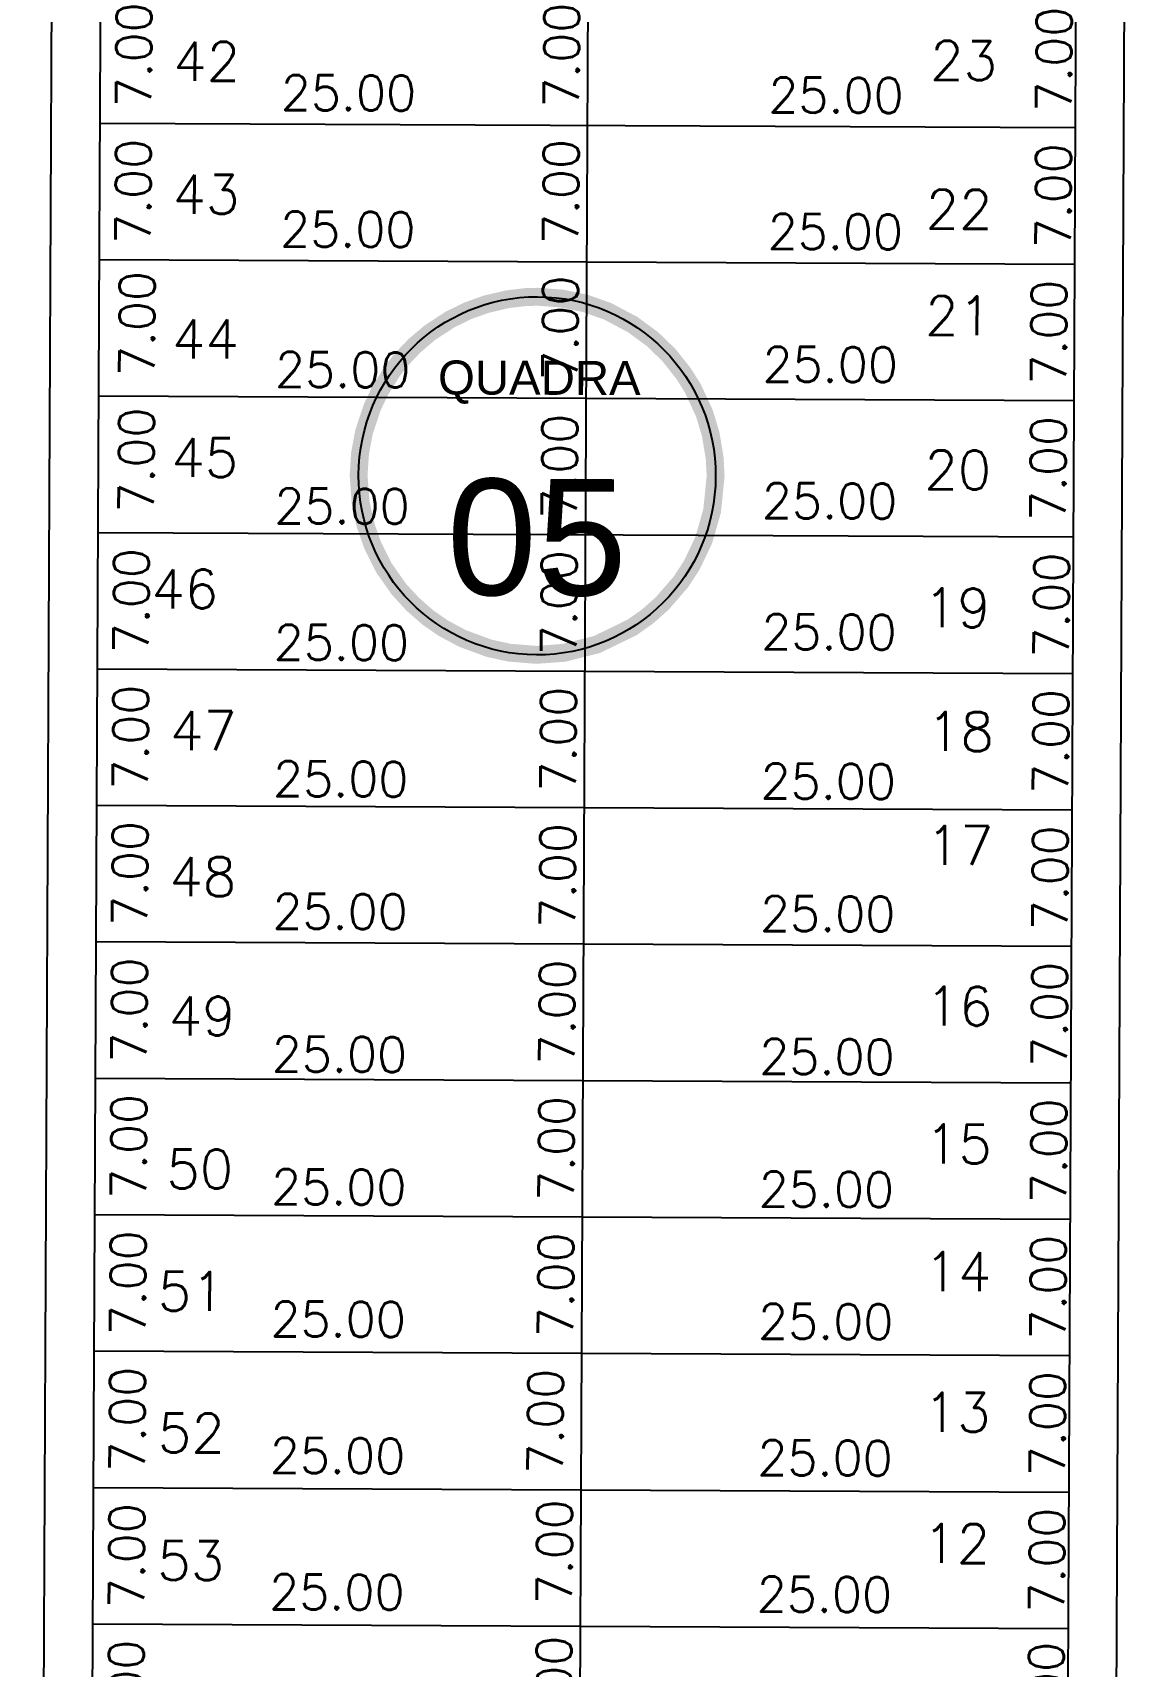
# Model space of a CAD drawing. Header units: millimetres. Extents: x -4430026 to 4783824, y 584 to 9593110.
# Drawn here: x 1940 to 1996.3, y 1789.2 to 1873.1 of the extents above; entities that cross this region are included whole.
import ezdxf
from ezdxf.enums import TextEntityAlignment as Align

# ---------------------------------------------------------------- set-up
doc = ezdxf.new("R2010")
doc.units = ezdxf.units.MM
for name, color, linetype in [('Calçada', 1, 'Continuous'), ('Cota', 8, 'Continuous'), ('COTAS', 8, 'Continuous'), ('Lotes', 2, 'Continuous'), ('Numero de lotes', 5, 'Continuous'), ('númeraçãoquadras', 4, 'Continuous'), ('QUADRA', 4, 'Continuous')]:
    doc.layers.add(name, color=color, linetype=linetype)
doc.styles.add('arcad1', font='romans.shx')
doc.styles.add('ROMANS', font='romans.shx')
doc.styles.add('STYLE1', font='sanss___.ttf')
doc.dimstyles.new('BOLA100', dxfattribs={"dimscale": 0, "dimtxt": 1.9, "dimasz": 0.18, "dimexe": 0.18, "dimexo": 0.063, "dimgap": 0, "dimtad": 1, "dimzin": 4, "dimdsep": 46, "dimtxsty": 'ROMANS', "dimcen": 0.09, "dimse1": 1, "dimse2": 1, "dimsd1": 1, "dimsd2": 1, "dimclrt": 256, "dimaunit": 1, "dimadec": 4, "dimazin": 0, "dimtfac": 1.2, "dimtix": 1, "dimtmove": 2, "dimatfit": 3, "dimfxl": 1, "dimtvp": 2, "dimtolj": 1, "dimtzin": 4, "dimarcsym": 0})
doc.dimstyles.get("Standard").update_dxf_attribs({"dimtxt": 0.18, "dimasz": 0.18, "dimexe": 0.18, "dimexo": 0.0625, "dimgap": 0.09, "dimtad": 0, "dimtih": 1, "dimtoh": 1, "dimdec": 4, "dimzin": 0, "dimdsep": 46, "dimtxsty": 'Standard', "dimcen": 0.09, "dimadec": 0, "dimazin": 0, "dimtfac": 1, "dimtdec": 4, "dimtofl": 0, "dimtmove": 0, "dimatfit": 3, "dimfxl": 1, "dimtolj": 1, "dimtzin": 0, "dimarcsym": 0})

# ---------------------------------------------------------------- blocks, each defined once
blk = doc.blocks.new('NUM_quadra')
at = {"color": 6, "const_width": 0.02}
blk.add_lwpolyline([(-0.0134, 0.1996), (-0.034, 0.1971), (-0.0579, 0.1914), (-0.0779, 0.1842), (-0.0981, 0.1743), (-0.1208, 0.1594), (-0.1377, 0.145), (-0.1521, 0.1299), (-0.1625, 0.1166), (-0.1764, 0.0942), (-0.1852, 0.0754), (-0.1941, 0.0483), (-0.1985, 0.0243), (-0.2, 0), (-0.1977, -0.0299), (-0.1921, -0.0556), (-0.1839, -0.0786), (-0.1713, -0.1033), (-0.1546, -0.1269), (-0.1389, -0.1439), (-0.1219, -0.1586), (-0.1046, -0.1705), (-0.0831, -0.1819), (-0.0531, -0.1928), (-0.0302, -0.1977), (0, -0.2), (0.0309, -0.1976), (0.0677, -0.1882), (0.1069, -0.169), (0.124, -0.1569), (0.1407, -0.1421), (0.1614, -0.1181), (0.1737, -0.0992), (0.187, -0.071), (0.1962, -0.0386), (0.2, 0), (0.1989, 0.0205), (0.1943, 0.0473), (0.1871, 0.0707), (0.1741, 0.0984), (0.1635, 0.1151), (0.1472, 0.1354), (0.1285, 0.1533), (0.1063, 0.1694), (0.0782, 0.1841), (0.0533, 0.1928), (0.0267, 0.1982), (0, 0.2)], close=True, dxfattribs=at)
blk.add_circle((0, 0), 0.2)
at = {"color": 3, "insert": (-0.1114, 0.1285), "char_height": 0.038, "width": 0.2663, "attachment_point": 1, "style": 'STYLE1'}
blk.add_mtext('\\fArial|b0|i0|c0|p34;QUADRA', dxfattribs=at)
at = {"color": 3, "style": 'STYLE1'}
blk.add_attdef('00', text='', height=0.13, dxfattribs=at).set_placement((0, -0.1335), align=Align.CENTER)
blk = doc.blocks.new('*D10966')
at = {"layer": 'DEFPOINTS', "color": 0}
for p in [(1943.676, 1868.631), (1968.676, 1868.513), (1968.665, 1866.301)]:
    blk.add_point(p, dxfattribs=at)
at = {"layer": 'Cota', "color": 41, "insert": (1956.183, 1869.961), "char_height": 1.8, "attachment_point": 5, "rotation": 359.72858, "style": 'ROMANS'}
blk.add_mtext('\\A1;25.00', dxfattribs=at)
blk = doc.blocks.new('*D10967')
at = {"layer": 'DEFPOINTS', "color": 0}
for p in [(1968.676, 1868.513), (1993.676, 1868.395), (1993.665, 1866.183)]:
    blk.add_point(p, dxfattribs=at)
at = {"layer": 'Cota', "color": 41, "insert": (1981.182, 1869.842), "char_height": 1.8, "attachment_point": 5, "rotation": 359.72858, "style": 'ROMANS'}
blk.add_mtext('\\A1;25.00', dxfattribs=at)
blk = doc.blocks.new('*D10968')
at = {"layer": 'DEFPOINTS', "color": 0}
for p in [(1993.212, 1861.18), (1993.179, 1854.18), (1995.679, 1854.168)]:
    blk.add_point(p, dxfattribs=at)
at = {"layer": 'Cota', "color": 41, "insert": (1992.095, 1857.685), "char_height": 1.8, "attachment_point": 5, "rotation": 89.72858, "style": 'ROMANS'}
blk.add_mtext('\\A1;7.00', dxfattribs=at)
blk = doc.blocks.new('*D10969')
at = {"layer": 'DEFPOINTS', "color": 0}
for p in [(1943.346, 1847.416), (1943.313, 1840.416), (1948.626, 1840.391)]:
    blk.add_point(p, dxfattribs=at)
at = {"layer": 'Cota', "color": 41, "insert": (1945.042, 1843.908), "char_height": 1.8, "attachment_point": 5, "rotation": 89.72858, "style": 'ROMANS'}
blk.add_mtext('\\A1;7.00', dxfattribs=at)
blk = doc.blocks.new('*D10970')
at = {"layer": 'DEFPOINTS', "color": 0}
for p in [(1993.179, 1854.18), (1993.146, 1847.18), (1995.646, 1847.169)]:
    blk.add_point(p, dxfattribs=at)
at = {"layer": 'Cota', "color": 41, "insert": (1992.062, 1850.686), "char_height": 1.8, "attachment_point": 5, "rotation": 89.72858, "style": 'ROMANS'}
blk.add_mtext('\\A1;7.00', dxfattribs=at)
blk = doc.blocks.new('*D10971')
at = {"layer": 'DEFPOINTS', "color": 0}
for p in [(1943.346, 1847.432), (1968.346, 1847.314), (1968.335, 1845.102)]:
    blk.add_point(p, dxfattribs=at)
at = {"layer": 'Cota', "color": 41, "insert": (1955.853, 1848.762), "char_height": 1.8, "attachment_point": 5, "rotation": 359.72858, "style": 'ROMANS'}
blk.add_mtext('\\A1;25.00', dxfattribs=at)
blk = doc.blocks.new('*D10972')
at = {"layer": 'DEFPOINTS', "color": 0}
for p in [(1968.348, 1847.698), (1993.347, 1847.58), (1993.337, 1845.368)]:
    blk.add_point(p, dxfattribs=at)
at = {"layer": 'Cota', "color": 41, "insert": (1980.854, 1849.027), "char_height": 1.8, "attachment_point": 5, "rotation": 359.72858, "style": 'ROMANS'}
blk.add_mtext('\\A1;25.00', dxfattribs=at)
blk = doc.blocks.new('*D10973')
at = {"layer": 'DEFPOINTS', "color": 0}
for p in [(1943.313, 1840.416), (1943.28, 1833.416), (1948.593, 1833.391)]:
    blk.add_point(p, dxfattribs=at)
at = {"layer": 'Cota', "color": 41, "insert": (1945.009, 1836.908), "char_height": 1.8, "attachment_point": 5, "rotation": 89.72858, "style": 'ROMANS'}
blk.add_mtext('\\A1;7.00', dxfattribs=at)
blk = doc.blocks.new('*D10974')
at = {"layer": 'DEFPOINTS', "color": 0}
for p in [(1993.346, 1847.179), (1993.312, 1840.179), (1995.812, 1840.168)]:
    blk.add_point(p, dxfattribs=at)
at = {"layer": 'Cota', "color": 41, "insert": (1992.229, 1843.685), "char_height": 1.8, "attachment_point": 5, "rotation": 89.72858, "style": 'ROMANS'}
blk.add_mtext('\\A1;7.00', dxfattribs=at)
blk = doc.blocks.new('*D10975')
at = {"layer": 'DEFPOINTS', "color": 0}
for p in [(1943.313, 1840.432), (1968.313, 1840.314), (1968.302, 1838.102)]:
    blk.add_point(p, dxfattribs=at)
at = {"layer": 'Cota', "color": 41, "insert": (1955.82, 1841.762), "char_height": 1.8, "attachment_point": 5, "rotation": 359.72858, "style": 'ROMANS'}
blk.add_mtext('\\A1;25.00', dxfattribs=at)
blk = doc.blocks.new('*D10976')
at = {"layer": 'DEFPOINTS', "color": 0}
for p in [(1968.316, 1840.974), (1993.316, 1840.855), (1993.305, 1838.644)]:
    blk.add_point(p, dxfattribs=at)
at = {"layer": 'Cota', "color": 41, "insert": (1980.822, 1842.303), "char_height": 1.8, "attachment_point": 5, "rotation": 359.72858, "style": 'ROMANS'}
blk.add_mtext('\\A1;25.00', dxfattribs=at)
blk = doc.blocks.new('*D10977')
at = {"layer": 'DEFPOINTS', "color": 0}
for p in [(1943.28, 1833.416), (1943.247, 1826.416), (1948.56, 1826.391)]:
    blk.add_point(p, dxfattribs=at)
at = {"layer": 'Cota', "color": 41, "insert": (1944.976, 1829.908), "char_height": 1.8, "attachment_point": 5, "rotation": 89.72858, "style": 'ROMANS'}
blk.add_mtext('\\A1;7.00', dxfattribs=at)
blk = doc.blocks.new('*D10978')
at = {"layer": 'DEFPOINTS', "color": 0}
for p in [(1993.312, 1840.179), (1993.279, 1833.18), (1995.779, 1833.168)]:
    blk.add_point(p, dxfattribs=at)
at = {"layer": 'Cota', "color": 41, "insert": (1992.196, 1836.685), "char_height": 1.8, "attachment_point": 5, "rotation": 89.72858, "style": 'ROMANS'}
blk.add_mtext('\\A1;7.00', dxfattribs=at)
blk = doc.blocks.new('*D10979')
at = {"layer": 'DEFPOINTS', "color": 0}
for p in [(1943.28, 1833.433), (1968.28, 1833.314), (1968.269, 1831.103)]:
    blk.add_point(p, dxfattribs=at)
at = {"layer": 'Cota', "color": 41, "insert": (1955.786, 1834.762), "char_height": 1.8, "attachment_point": 5, "rotation": 359.72858, "style": 'ROMANS'}
blk.add_mtext('\\A1;25.00', dxfattribs=at)
blk = doc.blocks.new('*D10980')
at = {"layer": 'DEFPOINTS', "color": 0}
for p in [(1968.28, 1833.314), (1993.279, 1833.196), (1993.269, 1830.984)]:
    blk.add_point(p, dxfattribs=at)
at = {"layer": 'Cota', "color": 41, "insert": (1980.786, 1834.643), "char_height": 1.8, "attachment_point": 5, "rotation": 359.72858, "style": 'ROMANS'}
blk.add_mtext('\\A1;25.00', dxfattribs=at)
blk = doc.blocks.new('*D10981')
at = {"layer": 'DEFPOINTS', "color": 0}
for p in [(1943.247, 1826.416), (1943.214, 1819.417), (1948.526, 1819.391)]:
    blk.add_point(p, dxfattribs=at)
at = {"layer": 'Cota', "color": 41, "insert": (1944.943, 1822.908), "char_height": 1.8, "attachment_point": 5, "rotation": 89.72858, "style": 'ROMANS'}
blk.add_mtext('\\A1;7.00', dxfattribs=at)
blk = doc.blocks.new('*D10982')
at = {"layer": 'DEFPOINTS', "color": 0}
for p in [(1993.279, 1833.18), (1993.246, 1826.18), (1995.746, 1826.168)]:
    blk.add_point(p, dxfattribs=at)
at = {"layer": 'Cota', "color": 41, "insert": (1992.163, 1829.685), "char_height": 1.8, "attachment_point": 5, "rotation": 89.72858, "style": 'ROMANS'}
blk.add_mtext('\\A1;7.00', dxfattribs=at)
blk = doc.blocks.new('*D10983')
at = {"layer": 'DEFPOINTS', "color": 0}
for p in [(1943.248, 1826.635), (1968.247, 1826.517), (1968.237, 1824.305)]:
    blk.add_point(p, dxfattribs=at)
at = {"layer": 'Cota', "color": 41, "insert": (1955.754, 1827.964), "char_height": 1.8, "attachment_point": 5, "rotation": 359.72858, "style": 'ROMANS'}
blk.add_mtext('\\A1;25.00', dxfattribs=at)
blk = doc.blocks.new('*D10984')
at = {"layer": 'DEFPOINTS', "color": 0}
for p in [(1968.247, 1826.517), (1993.247, 1826.398), (1993.237, 1824.187)]:
    blk.add_point(p, dxfattribs=at)
at = {"layer": 'Cota', "color": 41, "insert": (1980.754, 1827.846), "char_height": 1.8, "attachment_point": 5, "rotation": 359.72858, "style": 'ROMANS'}
blk.add_mtext('\\A1;25.00', dxfattribs=at)
blk = doc.blocks.new('*D10985')
at = {"layer": 'DEFPOINTS', "color": 0}
for p in [(1943.214, 1819.417), (1943.18, 1812.417), (1948.493, 1812.391)]:
    blk.add_point(p, dxfattribs=at)
at = {"layer": 'Cota', "color": 41, "insert": (1944.91, 1815.908), "char_height": 1.8, "attachment_point": 5, "rotation": 89.72858, "style": 'ROMANS'}
blk.add_mtext('\\A1;7.00', dxfattribs=at)
blk = doc.blocks.new('*D10986')
at = {"layer": 'DEFPOINTS', "color": 0}
for p in [(1993.246, 1826.18), (1993.213, 1819.18), (1995.713, 1819.168)]:
    blk.add_point(p, dxfattribs=at)
at = {"layer": 'Cota', "color": 41, "insert": (1992.13, 1822.685), "char_height": 1.8, "attachment_point": 5, "rotation": 89.72858, "style": 'ROMANS'}
blk.add_mtext('\\A1;7.00', dxfattribs=at)
blk = doc.blocks.new('*D10987')
at = {"layer": 'DEFPOINTS', "color": 0}
for p in [(1943.181, 1812.497), (1968.18, 1812.379), (1968.17, 1810.167)]:
    blk.add_point(p, dxfattribs=at)
at = {"layer": 'Cota', "color": 41, "insert": (1955.687, 1813.827), "char_height": 1.8, "attachment_point": 5, "rotation": 359.72858, "style": 'ROMANS'}
blk.add_mtext('\\A1;25.00', dxfattribs=at)
blk = doc.blocks.new('*D10988')
at = {"layer": 'DEFPOINTS', "color": 0}
for p in [(1968.18, 1812.379), (1993.18, 1812.261), (1993.17, 1810.049)]:
    blk.add_point(p, dxfattribs=at)
at = {"layer": 'Cota', "color": 41, "insert": (1980.687, 1813.708), "char_height": 1.8, "attachment_point": 5, "rotation": 359.72858, "style": 'ROMANS'}
blk.add_mtext('\\A1;25.00', dxfattribs=at)
blk = doc.blocks.new('*D10989')
at = {"layer": 'DEFPOINTS', "color": 0}
for p in [(1943.18, 1812.417), (1943.147, 1805.417), (1948.46, 1805.392)]:
    blk.add_point(p, dxfattribs=at)
at = {"layer": 'Cota', "color": 41, "insert": (1944.877, 1808.909), "char_height": 1.8, "attachment_point": 5, "rotation": 89.72858, "style": 'ROMANS'}
blk.add_mtext('\\A1;7.00', dxfattribs=at)
blk = doc.blocks.new('*D10990')
at = {"layer": 'DEFPOINTS', "color": 0}
for p in [(1943.149, 1805.716), (1968.148, 1805.597), (1968.138, 1803.386)]:
    blk.add_point(p, dxfattribs=at)
at = {"layer": 'Cota', "color": 41, "insert": (1955.655, 1807.045), "char_height": 1.8, "attachment_point": 5, "rotation": 359.72858, "style": 'ROMANS'}
blk.add_mtext('\\A1;25.00', dxfattribs=at)
blk = doc.blocks.new('*D10991')
at = {"layer": 'DEFPOINTS', "color": 0}
for p in [(1968.148, 1805.597), (1993.148, 1805.479), (1993.138, 1803.267)]:
    blk.add_point(p, dxfattribs=at)
at = {"layer": 'Cota', "color": 41, "insert": (1980.655, 1806.926), "char_height": 1.8, "attachment_point": 5, "rotation": 359.72858, "style": 'ROMANS'}
blk.add_mtext('\\A1;25.00', dxfattribs=at)
blk = doc.blocks.new('*D10992')
at = {"layer": 'DEFPOINTS', "color": 0}
for p in [(1943.147, 1805.417), (1943.114, 1798.417), (1948.427, 1798.392)]:
    blk.add_point(p, dxfattribs=at)
at = {"layer": 'Cota', "color": 41, "insert": (1944.844, 1801.909), "char_height": 1.8, "attachment_point": 5, "rotation": 89.72858, "style": 'ROMANS'}
blk.add_mtext('\\A1;7.00', dxfattribs=at)
blk = doc.blocks.new('*D10993')
at = {"layer": 'DEFPOINTS', "color": 0}
for p in [(1993.081, 1791.29), (1993.048, 1784.29), (1995.548, 1784.278)]:
    blk.add_point(p, dxfattribs=at)
at = {"layer": 'Cota', "color": 41, "insert": (1991.964, 1787.795), "char_height": 1.8, "attachment_point": 5, "rotation": 89.72858, "style": 'ROMANS'}
blk.add_mtext('\\A1;7.00', dxfattribs=at)
blk = doc.blocks.new('*D10994')
at = {"layer": 'DEFPOINTS', "color": 0}
for p in [(1943.115, 1798.716), (1968.115, 1798.597), (1968.105, 1796.386)]:
    blk.add_point(p, dxfattribs=at)
at = {"layer": 'Cota', "color": 41, "insert": (1955.622, 1800.045), "char_height": 1.8, "attachment_point": 5, "rotation": 359.72858, "style": 'ROMANS'}
blk.add_mtext('\\A1;25.00', dxfattribs=at)
blk = doc.blocks.new('*D10995')
at = {"layer": 'DEFPOINTS', "color": 0}
for p in [(1968.115, 1798.597), (1993.115, 1798.479), (1993.104, 1796.267)]:
    blk.add_point(p, dxfattribs=at)
at = {"layer": 'Cota', "color": 41, "insert": (1980.622, 1799.926), "char_height": 1.8, "attachment_point": 5, "rotation": 359.72858, "style": 'ROMANS'}
blk.add_mtext('\\A1;25.00', dxfattribs=at)
blk = doc.blocks.new('*D10996')
at = {"layer": 'DEFPOINTS', "color": 0}
for p in [(1943.114, 1798.417), (1943.081, 1791.417), (1948.394, 1791.392)]:
    blk.add_point(p, dxfattribs=at)
at = {"layer": 'Cota', "color": 41, "insert": (1944.81, 1794.909), "char_height": 1.8, "attachment_point": 5, "rotation": 89.72858, "style": 'ROMANS'}
blk.add_mtext('\\A1;7.00', dxfattribs=at)
blk = doc.blocks.new('*D10998')
at = {"layer": 'DEFPOINTS', "color": 0}
for p in [(1943.082, 1791.716), (1968.082, 1791.597), (1968.072, 1789.386)]:
    blk.add_point(p, dxfattribs=at)
at = {"layer": 'Cota', "color": 41, "insert": (1955.589, 1793.045), "char_height": 1.8, "attachment_point": 5, "rotation": 359.72858, "style": 'ROMANS'}
blk.add_mtext('\\A1;25.00', dxfattribs=at)
blk = doc.blocks.new('*D10999')
at = {"layer": 'DEFPOINTS', "color": 0}
for p in [(1968.082, 1791.597), (1993.082, 1791.479), (1993.071, 1789.267)]:
    blk.add_point(p, dxfattribs=at)
at = {"layer": 'Cota', "color": 41, "insert": (1980.588, 1792.926), "char_height": 1.8, "attachment_point": 5, "rotation": 359.72858, "style": 'ROMANS'}
blk.add_mtext('\\A1;25.00', dxfattribs=at)
blk = doc.blocks.new('*D11000')
at = {"layer": 'DEFPOINTS', "color": 0}
for p in [(1943.081, 1791.417), (1943.048, 1784.417), (1948.361, 1784.392)]:
    blk.add_point(p, dxfattribs=at)
at = {"layer": 'Cota', "color": 41, "insert": (1944.777, 1787.909), "char_height": 1.8, "attachment_point": 5, "rotation": 89.72858, "style": 'ROMANS'}
blk.add_mtext('\\A1;7.00', dxfattribs=at)
blk = doc.blocks.new('*D11014')
at = {"layer": 'DEFPOINTS', "color": 0}
for p in [(1968.479, 1875.389), (1968.446, 1868.389), (1970.694, 1868.378)]:
    blk.add_point(p, dxfattribs=at)
at = {"layer": 'Cota', "color": 41, "insert": (1967.111, 1871.895), "char_height": 1.8, "attachment_point": 5, "rotation": 89.72858, "style": 'ROMANS'}
blk.add_mtext('\\A1;7.00', dxfattribs=at)
blk = doc.blocks.new('*D11015')
at = {"layer": 'DEFPOINTS', "color": 0}
for p in [(1968.446, 1868.389), (1968.413, 1861.389), (1970.661, 1861.378)]:
    blk.add_point(p, dxfattribs=at)
at = {"layer": 'Cota', "color": 41, "insert": (1967.078, 1864.895), "char_height": 1.8, "attachment_point": 5, "rotation": 89.72858, "style": 'ROMANS'}
blk.add_mtext('\\A1;7.00', dxfattribs=at)
blk = doc.blocks.new('*D11016')
at = {"layer": 'DEFPOINTS', "color": 0}
for p in [(1968.413, 1861.389), (1968.379, 1854.389), (1970.628, 1854.378)]:
    blk.add_point(p, dxfattribs=at)
at = {"layer": 'Cota', "color": 41, "insert": (1967.044, 1857.895), "char_height": 1.8, "attachment_point": 5, "rotation": 89.72858, "style": 'ROMANS'}
blk.add_mtext('\\A1;7.00', dxfattribs=at)
blk = doc.blocks.new('*D11017')
at = {"layer": 'DEFPOINTS', "color": 0}
for p in [(1968.379, 1854.298), (1968.346, 1847.298), (1970.594, 1847.287)]:
    blk.add_point(p, dxfattribs=at)
at = {"layer": 'Cota', "color": 41, "insert": (1967.011, 1850.804), "char_height": 1.8, "attachment_point": 5, "rotation": 89.72858, "style": 'ROMANS'}
blk.add_mtext('\\A1;7.00', dxfattribs=at)
blk = doc.blocks.new('*D11018')
at = {"layer": 'DEFPOINTS', "color": 0}
for p in [(1968.346, 1847.298), (1968.313, 1840.298), (1970.561, 1840.287)]:
    blk.add_point(p, dxfattribs=at)
at = {"layer": 'Cota', "color": 41, "insert": (1966.978, 1843.804), "char_height": 1.8, "attachment_point": 5, "rotation": 89.72858, "style": 'ROMANS'}
blk.add_mtext('\\A1;7.00', dxfattribs=at)
blk = doc.blocks.new('*D11019')
at = {"layer": 'DEFPOINTS', "color": 0}
for p in [(1968.313, 1840.298), (1968.28, 1833.298), (1970.528, 1833.287)]:
    blk.add_point(p, dxfattribs=at)
at = {"layer": 'Cota', "color": 41, "insert": (1966.944, 1836.804), "char_height": 1.8, "attachment_point": 5, "rotation": 89.72858, "style": 'ROMANS'}
blk.add_mtext('\\A1;7.00', dxfattribs=at)
blk = doc.blocks.new('*D11020')
at = {"layer": 'DEFPOINTS', "color": 0}
for p in [(1968.28, 1833.298), (1968.246, 1826.298), (1970.495, 1826.287)]:
    blk.add_point(p, dxfattribs=at)
at = {"layer": 'Cota', "color": 41, "insert": (1966.911, 1829.804), "char_height": 1.8, "attachment_point": 5, "rotation": 89.72858, "style": 'ROMANS'}
blk.add_mtext('\\A1;7.00', dxfattribs=at)
blk = doc.blocks.new('*D11021')
at = {"layer": 'DEFPOINTS', "color": 0}
for p in [(1968.246, 1826.298), (1968.213, 1819.298), (1970.461, 1819.287)]:
    blk.add_point(p, dxfattribs=at)
at = {"layer": 'Cota', "color": 41, "insert": (1966.878, 1822.805), "char_height": 1.8, "attachment_point": 5, "rotation": 89.72858, "style": 'ROMANS'}
blk.add_mtext('\\A1;7.00', dxfattribs=at)
blk = doc.blocks.new('*D11022')
at = {"layer": 'DEFPOINTS', "color": 0}
for p in [(1968.213, 1819.298), (1968.18, 1812.298), (1970.428, 1812.288)]:
    blk.add_point(p, dxfattribs=at)
at = {"layer": 'Cota', "color": 41, "insert": (1966.845, 1815.805), "char_height": 1.8, "attachment_point": 5, "rotation": 89.72858, "style": 'ROMANS'}
blk.add_mtext('\\A1;7.00', dxfattribs=at)
blk = doc.blocks.new('*D11023')
at = {"layer": 'DEFPOINTS', "color": 0}
for p in [(1968.18, 1812.298), (1968.147, 1805.298), (1970.395, 1805.288)]:
    blk.add_point(p, dxfattribs=at)
at = {"layer": 'Cota', "color": 41, "insert": (1966.812, 1808.805), "char_height": 1.8, "attachment_point": 5, "rotation": 89.72858, "style": 'ROMANS'}
blk.add_mtext('\\A1;7.00', dxfattribs=at)
blk = doc.blocks.new('*D11024')
at = {"layer": 'DEFPOINTS', "color": 0}
for p in [(1968.115, 1798.606), (1968.082, 1791.606), (1970.33, 1791.595)]:
    blk.add_point(p, dxfattribs=at)
at = {"layer": 'Cota', "color": 41, "insert": (1966.747, 1795.112), "char_height": 1.8, "attachment_point": 5, "rotation": 89.72858, "style": 'ROMANS'}
blk.add_mtext('\\A1;7.00', dxfattribs=at)
blk = doc.blocks.new('*D11025')
at = {"layer": 'DEFPOINTS', "color": 0}
for p in [(1968.082, 1791.606), (1968.049, 1784.606), (1970.297, 1784.596)]:
    blk.add_point(p, dxfattribs=at)
at = {"layer": 'Cota', "color": 41, "insert": (1966.714, 1788.113), "char_height": 1.8, "attachment_point": 5, "rotation": 89.72858, "style": 'ROMANS'}
blk.add_mtext('\\A1;7.00', dxfattribs=at)
blk = doc.blocks.new('*D14349')
at = {"layer": 'DEFPOINTS', "color": 0, "linetype": 'ByBlock'}
for p in [(1959.911, 1843.363, 297.901), (1960.03, 1841.227), (1534.796, 1819.603)]:
    blk.add_point(p, dxfattribs=at)
at = {"layer": 'COTAS', "linetype": 'ByBlock', "insert": (1573.92, 1823.277), "char_height": 1.9, "attachment_point": 5, "rotation": 3.19891, "style": 'ROMANS'}
blk.add_mtext('\\A1;R425.55', dxfattribs=at)
blk = doc.blocks.new('*D13843')
at = {"layer": 'DEFPOINTS', "color": 0}
for p in [(1964.322, 1805.316), (1969.897, 1805.29), (1964.289, 1798.317)]:
    blk.add_point(p, dxfattribs=at)
at = {"layer": 'COTAS', "color": 41, "insert": (1966.28, 1801.807), "char_height": 1.8, "attachment_point": 5, "rotation": 89.72858, "style": 'ROMANS'}
blk.add_mtext('\\A1;7.00', dxfattribs=at)
blk = doc.blocks.new('*D13844')
at = {"layer": 'DEFPOINTS', "color": 0}
for p in [(1943.643, 1861.631), (1968.643, 1861.513), (1968.632, 1859.301)]:
    blk.add_point(p, dxfattribs=at)
at = {"layer": 'Cota', "color": 41, "insert": (1956.149, 1862.961), "char_height": 1.8, "attachment_point": 5, "rotation": 359.72858, "style": 'ROMANS'}
blk.add_mtext('\\A1;25.00', dxfattribs=at)
blk = doc.blocks.new('*D13845')
at = {"layer": 'DEFPOINTS', "color": 0}
for p in [(1943.379, 1854.432), (1968.379, 1854.314), (1968.369, 1852.102)]:
    blk.add_point(p, dxfattribs=at)
at = {"layer": 'Cota', "color": 41, "insert": (1955.886, 1855.761), "char_height": 1.8, "attachment_point": 5, "rotation": 359.72858, "style": 'ROMANS'}
blk.add_mtext('\\A1;25.00', dxfattribs=at)
blk = doc.blocks.new('*D13846')
at = {"layer": 'DEFPOINTS', "color": 0}
for p in [(1968.643, 1861.513), (1993.642, 1861.395), (1993.632, 1859.183)]:
    blk.add_point(p, dxfattribs=at)
at = {"layer": 'Cota', "color": 41, "insert": (1981.149, 1862.842), "char_height": 1.8, "attachment_point": 5, "rotation": 359.72858, "style": 'ROMANS'}
blk.add_mtext('\\A1;25.00', dxfattribs=at)
blk = doc.blocks.new('*D13847')
at = {"layer": 'DEFPOINTS', "color": 0}
for p in [(1968.381, 1854.698), (1993.381, 1854.58), (1993.37, 1852.368)]:
    blk.add_point(p, dxfattribs=at)
at = {"layer": 'Cota', "color": 41, "insert": (1980.887, 1856.027), "char_height": 1.8, "attachment_point": 5, "rotation": 359.72858, "style": 'ROMANS'}
blk.add_mtext('\\A1;25.00', dxfattribs=at)
blk = doc.blocks.new('*D13852')
at = {"layer": 'DEFPOINTS', "color": 0}
for p in [(1943.479, 1875.416), (1943.446, 1868.416), (1948.758, 1868.391)]:
    blk.add_point(p, dxfattribs=at)
at = {"layer": 'Cota', "color": 41, "insert": (1945.175, 1871.908), "char_height": 1.8, "attachment_point": 5, "rotation": 89.72858, "style": 'ROMANS'}
blk.add_mtext('\\A1;7.00', dxfattribs=at)
blk = doc.blocks.new('*D13853')
at = {"layer": 'DEFPOINTS', "color": 0}
for p in [(1993.445, 1868.179), (1993.412, 1861.179), (1995.912, 1861.167)]:
    blk.add_point(p, dxfattribs=at)
at = {"layer": 'Cota', "color": 41, "insert": (1992.329, 1864.684), "char_height": 1.8, "attachment_point": 5, "rotation": 89.72858, "style": 'ROMANS'}
blk.add_mtext('\\A1;7.00', dxfattribs=at)
blk = doc.blocks.new('*D13854')
at = {"layer": 'DEFPOINTS', "color": 0}
for p in [(1993.478, 1875.179), (1993.445, 1868.179), (1995.945, 1868.167)]:
    blk.add_point(p, dxfattribs=at)
at = {"layer": 'Cota', "color": 41, "insert": (1992.362, 1871.684), "char_height": 1.8, "attachment_point": 5, "rotation": 89.72858, "style": 'ROMANS'}
blk.add_mtext('\\A1;7.00', dxfattribs=at)
blk = doc.blocks.new('*D13855')
at = {"layer": 'DEFPOINTS', "color": 0}
for p in [(1943.446, 1868.416), (1943.412, 1861.416), (1948.725, 1861.391)]:
    blk.add_point(p, dxfattribs=at)
at = {"layer": 'Cota', "color": 41, "insert": (1945.142, 1864.908), "char_height": 1.8, "attachment_point": 5, "rotation": 89.72858, "style": 'ROMANS'}
blk.add_mtext('\\A1;7.00', dxfattribs=at)
blk = doc.blocks.new('*D13856')
at = {"layer": 'DEFPOINTS', "color": 0}
for p in [(1943.61, 1854.632), (1943.577, 1847.632), (1948.89, 1847.606)]:
    blk.add_point(p, dxfattribs=at)
at = {"layer": 'Cota', "color": 41, "insert": (1945.306, 1851.123), "char_height": 1.8, "attachment_point": 5, "rotation": 89.72858, "style": 'ROMANS'}
blk.add_mtext('\\A1;7.00', dxfattribs=at)
blk = doc.blocks.new('*D13857')
at = {"layer": 'DEFPOINTS', "color": 0}
for p in [(1943.643, 1861.631), (1943.61, 1854.632), (1948.923, 1854.606)]:
    blk.add_point(p, dxfattribs=at)
at = {"layer": 'Cota', "color": 41, "insert": (1945.339, 1858.123), "char_height": 1.8, "attachment_point": 5, "rotation": 89.72858, "style": 'ROMANS'}
blk.add_mtext('\\A1;7.00', dxfattribs=at)
blk = doc.blocks.new('*D13858')
at = {"layer": 'DEFPOINTS', "color": 0}
for p in [(1943.214, 1819.417), (1968.213, 1819.298), (1968.202, 1816.976)]:
    blk.add_point(p, dxfattribs=at)
at = {"layer": 'COTAS', "color": 41, "insert": (1955.719, 1820.635), "char_height": 1.8, "attachment_point": 5, "rotation": 359.72858, "style": 'ROMANS'}
blk.add_mtext('\\A1;25.00', dxfattribs=at)
blk = doc.blocks.new('*D13859')
at = {"layer": 'DEFPOINTS', "color": 0}
for p in [(1968.213, 1819.298), (1993.213, 1819.18), (1993.202, 1816.857)]:
    blk.add_point(p, dxfattribs=at)
at = {"layer": 'COTAS', "color": 41, "insert": (1980.719, 1820.517), "char_height": 1.8, "attachment_point": 5, "rotation": 359.72858, "style": 'ROMANS'}
blk.add_mtext('\\A1;25.00', dxfattribs=at)
blk = doc.blocks.new('*D13860')
at = {"layer": 'DEFPOINTS', "color": 0}
for p in [(1993.113, 1798.18), (1995.613, 1798.168), (1993.08, 1791.18)]:
    blk.add_point(p, dxfattribs=at)
at = {"layer": 'COTAS', "color": 41, "insert": (1991.997, 1794.685), "char_height": 1.8, "attachment_point": 5, "rotation": 89.72858, "style": 'ROMANS'}
blk.add_mtext('\\A1;7.00', dxfattribs=at)
blk = doc.blocks.new('*D13861')
at = {"layer": 'DEFPOINTS', "color": 0}
for p in [(1993.18, 1812.18), (1995.68, 1812.168), (1993.147, 1805.18)]:
    blk.add_point(p, dxfattribs=at)
at = {"layer": 'COTAS', "color": 41, "insert": (1992.063, 1808.685), "char_height": 1.8, "attachment_point": 5, "rotation": 89.72858, "style": 'ROMANS'}
blk.add_mtext('\\A1;7.00', dxfattribs=at)
blk = doc.blocks.new('*D13862')
at = {"layer": 'DEFPOINTS', "color": 0}
for p in [(1993.147, 1805.18), (1995.647, 1805.168), (1993.113, 1798.18)]:
    blk.add_point(p, dxfattribs=at)
at = {"layer": 'COTAS', "color": 41, "insert": (1992.03, 1801.685), "char_height": 1.8, "attachment_point": 5, "rotation": 89.72858, "style": 'ROMANS'}
blk.add_mtext('\\A1;7.00', dxfattribs=at)
blk = doc.blocks.new('*D13863')
at = {"layer": 'DEFPOINTS', "color": 0}
for p in [(1993.213, 1819.18), (1995.713, 1819.168), (1993.18, 1812.18)]:
    blk.add_point(p, dxfattribs=at)
at = {"layer": 'COTAS', "color": 41, "insert": (1992.096, 1815.685), "char_height": 1.8, "attachment_point": 5, "rotation": 89.72858, "style": 'ROMANS'}
blk.add_mtext('\\A1;7.00', dxfattribs=at)

msp = doc.modelspace()

# ---------------------------------------------------------------- linework, layer by layer
at = {"layer": 'Calçada'}
for p, q in [((1995.324, 1737.121, 2.439), (1996.275, 1937.816, 2.439)), ((1940.325, 1737.381, 2.439), (1941.271, 1937.102, 2.439))]:
    msp.add_line(p, q, dxfattribs=at)
at = {"layer": 'Lotes'}
for p, q in [((1967.808, 1733.751, 2.439), (1968.79, 1940.96, 2.439)), ((1943.446, 1868.416, 2.439), (1993.445, 1868.179, 2.439)), ((1943.412, 1861.416, 2.439), (1993.412, 1861.179, 2.439)), ((1943.379, 1854.416, 2.439), (1993.379, 1854.179, 2.439)), ((1943.346, 1847.416, 2.439), (1993.346, 1847.179, 2.439)), ((1943.313, 1840.416, 2.439), (1993.312, 1840.179, 2.439)), ((1943.28, 1833.416, 2.439), (1993.279, 1833.18, 2.439)), ((1943.247, 1826.416, 2.439), (1993.246, 1826.18, 2.439)), ((1943.214, 1819.417, 2.439), (1993.213, 1819.18, 2.439)), ((1943.18, 1812.417, 2.439), (1993.18, 1812.18, 2.439)), ((1943.147, 1805.417, 2.439), (1993.147, 1805.18, 2.439)), ((1943.114, 1798.417, 2.439), (1993.113, 1798.18, 2.439)), ((1943.081, 1791.417, 2.439), (1993.08, 1791.18, 2.439))]:
    msp.add_line(p, q, dxfattribs=at)
at = {"layer": 'QUADRA', "elevation": 2.439}
msp.add_lwpolyline([(1943.787, 1940.511), (1993.792, 1941.408), (1992.808, 1733.633), (1942.808, 1733.87), (1943.787, 1940.511)], close=True, dxfattribs=at)

# ---------------------------------------------------------------- block references
at = {"layer": 'númeraçãoquadras', "linetype": 'ByBlock', "extrusion": (0.084423, -0.000343131, 0.99643)}
ref = msp.add_blockref('NUM_quadra', (1858.291, -1951.122, 167.759), dxfattribs=dict(at, xscale=45.93175888062505, yscale=45.93175888063583, zscale=45.9317585301845, rotation=270.0385460290153))
ref.add_attrib('00', '05', dxfattribs={"layer": '0', "color": 3, "extrusion": (0.084423, -0.000343131, 0.99643), "height": 5.9711, "rotation": 270.03855, "style": 'STYLE1'}).set_placement((1852.161, -1951.126, 167.759), align=Align.CENTER)

# ---------------------------------------------------------------- texts
at = {"layer": 'Numero de lotes', "style": 'arcad1'}
for s, p in [('42', (1948.908, 1871.585, 2.439)), ('23', (1987.729, 1871.622, 2.439)), ('43', (1948.876, 1864.758, 2.439)), ('22', (1987.493, 1863.994, 2.439)), ('21', (1987.467, 1858.537, 2.439)), ('44', (1948.84, 1857.335, 2.439)), ('45', (1948.812, 1851.253, 2.439)), ('20', (1987.429, 1850.617, 2.439)), ('46', (1947.788, 1844.51, 2.439)), ('19', (1987.396, 1843.545, 2.439)), ('47', (1948.745, 1837.246, 2.439)), ('18', (1987.566, 1837.199, 2.439)), ('17', (1987.538, 1831.354, 2.439)), ('48', (1948.71, 1829.752, 2.439)), ('16', (1987.499, 1823.104, 2.439)), ('49', (1948.676, 1822.606, 2.439)), ('15', (1987.465, 1816.032, 2.439)), ('50', (1948.559, 1814.755, 2.439)), ('14', (1987.434, 1809.488, 2.439)), ('51', (1948.126, 1808.479, 2.439)), ('13', (1987.4, 1802.267, 2.439)), ('52', (1948.127, 1801.206, 2.439)), ('12', (1987.368, 1795.538, 2.439)), ('53', (1948.096, 1794.661, 2.439))]:
    msp.add_text(s, height=2, rotation=359.72858, dxfattribs=at).set_placement(p, align=Align.MIDDLE_CENTER)

# ---------------------------------------------------------------- dimensions: what is measured, and where the dimension line sits
at = {"layer": 'Cota'}
for p1, p2, distance, picture, middle in [((1943.479, 1875.416, 2.439), (1943.446, 1868.416, 2.439), 5.313, '*D13852', (1945.175, 1871.908, 2.439)), ((1943.676, 1868.631, 2.439), (1968.676, 1868.513, 2.439), -2.212, '*D10966', (1956.183, 1869.961, 2.439)), ((1943.446, 1868.416, 2.439), (1943.412, 1861.416, 2.439), 5.313, '*D13855', (1945.142, 1864.908, 2.439)), ((1943.643, 1861.631, 2.439), (1968.643, 1861.513, 2.439), -2.212, '*D13844', (1956.149, 1862.961, 2.439)), ((1943.643, 1861.631, 2.439), (1943.61, 1854.632, 2.439), 5.313, '*D13857', (1945.339, 1858.123, 2.439)), ((1943.379, 1854.432, 2.439), (1968.379, 1854.314, 2.439), -2.212, '*D13845', (1955.886, 1855.761, 2.439)), ((1943.61, 1854.632, 2.439), (1943.577, 1847.632, 2.439), 5.313, '*D13856', (1945.306, 1851.123, 2.439)), ((1943.346, 1847.432, 2.439), (1968.346, 1847.314, 2.439), -2.212, '*D10971', (1955.853, 1848.762, 2.439)), ((1943.346, 1847.416, 2.439), (1943.313, 1840.416, 2.439), 5.313, '*D10969', (1945.042, 1843.908, 2.439)), ((1943.313, 1840.432, 2.439), (1968.313, 1840.314, 2.439), -2.212, '*D10975', (1955.82, 1841.762, 2.439)), ((1943.313, 1840.416, 2.439), (1943.28, 1833.416, 2.439), 5.313, '*D10973', (1945.009, 1836.908, 2.439)), ((1943.28, 1833.433, 2.439), (1968.28, 1833.314, 2.439), -2.212, '*D10979', (1955.786, 1834.762, 2.439)), ((1943.28, 1833.416, 2.439), (1943.247, 1826.416, 2.439), 5.313, '*D10977', (1944.976, 1829.908, 2.439)), ((1943.248, 1826.635, 2.439), (1968.247, 1826.517, 2.439), -2.212, '*D10983', (1955.754, 1827.964, 2.439)), ((1943.247, 1826.416, 2.439), (1943.214, 1819.417, 2.439), 5.313, '*D10981', (1944.943, 1822.908, 2.439)), ((1943.214, 1819.417, 2.439), (1943.18, 1812.417, 2.439), 5.313, '*D10985', (1944.91, 1815.908, 2.439)), ((1943.181, 1812.497, 2.439), (1968.18, 1812.379, 2.439), -2.212, '*D10987', (1955.687, 1813.827, 2.439)), ((1943.18, 1812.417, 2.439), (1943.147, 1805.417, 2.439), 5.313, '*D10989', (1944.877, 1808.909, 2.439)), ((1943.149, 1805.716, 2.439), (1968.148, 1805.597, 2.439), -2.212, '*D10990', (1955.655, 1807.045, 2.439)), ((1943.147, 1805.417, 2.439), (1943.114, 1798.417, 2.439), 5.313, '*D10992', (1944.844, 1801.909, 2.439)), ((1943.115, 1798.716, 2.439), (1968.115, 1798.597, 2.439), -2.212, '*D10994', (1955.622, 1800.045, 2.439)), ((1943.114, 1798.417, 2.439), (1943.081, 1791.417, 2.439), 5.313, '*D10996', (1944.81, 1794.909, 2.439)), ((1943.082, 1791.716, 2.439), (1968.082, 1791.597, 2.439), -2.212, '*D10998', (1955.589, 1793.045, 2.439)), ((1943.081, 1791.417, 2.439), (1943.048, 1784.417, 2.439), 5.313, '*D11000', (1944.777, 1787.909, 2.439))]:
    dim = msp.add_aligned_dim(p1=p1, p2=p2, distance=distance, dimstyle='Standard', override={"dimtxt": 1.8, "dimexo": 0.063, "dimgap": 0, "dimtih": 0, "dimtoh": 0, "dimdec": 2, "dimzin": 4, "dimtxsty": 'ROMANS', "dimse1": 1, "dimse2": 1, "dimsd1": 1, "dimsd2": 1, "dimclrt": 41, "dimtfac": 1.2, "dimtdec": 2, "dimtix": 1, "dimtofl": 1, "dimtmove": 2, "dimfxl": 0.18, "dimfxlon": 1, "dimtvp": 2, "dimtzin": 4}, dxfattribs=at)
    dim.commit()
    dim.dimension.update_dxf_attribs({"geometry": picture, "text_midpoint": middle})
for base, p1, p2, angle, picture, middle in [((1970.694, 1868.378, 2.439), (1968.479, 1875.389, 2.439), (1968.446, 1868.389, 2.439), 89.72858, '*D11014', (1967.111, 1871.895, 2.439)), ((1995.945, 1868.167, 2.439), (1993.478, 1875.179, 2.439), (1993.445, 1868.179, 2.439), 89.72858, '*D13854', (1992.362, 1871.684, 2.439)), ((1993.665, 1866.183, 2.439), (1968.676, 1868.513, 2.439), (1993.676, 1868.395, 2.439), 179.72858, '*D10967', (1981.182, 1869.842, 2.439)), ((1970.661, 1861.378, 2.439), (1968.446, 1868.389, 2.439), (1968.413, 1861.389, 2.439), 89.72858, '*D11015', (1967.078, 1864.895, 2.439)), ((1995.912, 1861.167, 2.439), (1993.445, 1868.179, 2.439), (1993.412, 1861.179, 2.439), 89.72858, '*D13853', (1992.329, 1864.684, 2.439)), ((1993.632, 1859.183, 2.439), (1968.643, 1861.513, 2.439), (1993.642, 1861.395, 2.439), 179.72858, '*D13846', (1981.149, 1862.842, 2.439)), ((1970.628, 1854.378, 2.439), (1968.413, 1861.389, 2.439), (1968.379, 1854.389, 2.439), 89.72858, '*D11016', (1967.044, 1857.895, 2.439)), ((1995.679, 1854.168, 2.439), (1993.212, 1861.18, 2.439), (1993.179, 1854.18, 2.439), 89.72858, '*D10968', (1992.095, 1857.685, 2.439)), ((1993.37, 1852.368, 2.439), (1968.381, 1854.698, 2.439), (1993.381, 1854.58, 2.439), 179.72858, '*D13847', (1980.887, 1856.027, 2.439)), ((1970.594, 1847.287, 2.439), (1968.379, 1854.298, 2.439), (1968.346, 1847.298, 2.439), 89.72858, '*D11017', (1967.011, 1850.804, 2.439)), ((1995.646, 1847.169, 2.439), (1993.179, 1854.18, 2.439), (1993.146, 1847.18, 2.439), 89.72858, '*D10970', (1992.062, 1850.686, 2.439)), ((1993.337, 1845.368, 2.439), (1968.348, 1847.698, 2.439), (1993.347, 1847.58, 2.439), 179.72858, '*D10972', (1980.854, 1849.027, 2.439)), ((1970.561, 1840.287, 2.439), (1968.346, 1847.298, 2.439), (1968.313, 1840.298, 2.439), 89.72858, '*D11018', (1966.978, 1843.804, 2.439)), ((1995.812, 1840.168, 2.439), (1993.346, 1847.179, 2.439), (1993.312, 1840.179, 2.439), 89.72858, '*D10974', (1992.229, 1843.685, 2.439)), ((1993.305, 1838.644, 2.439), (1968.316, 1840.974, 2.439), (1993.316, 1840.855, 2.439), 179.72858, '*D10976', (1980.822, 1842.303, 2.439)), ((1970.528, 1833.287, 2.439), (1968.313, 1840.298, 2.439), (1968.28, 1833.298, 2.439), 89.72858, '*D11019', (1966.944, 1836.804, 2.439)), ((1995.779, 1833.168, 2.439), (1993.312, 1840.179, 2.439), (1993.279, 1833.18, 2.439), 89.72858, '*D10978', (1992.196, 1836.685, 2.439)), ((1993.269, 1830.984, 2.439), (1968.28, 1833.314, 2.439), (1993.279, 1833.196, 2.439), 179.72858, '*D10980', (1980.786, 1834.643, 2.439)), ((1970.495, 1826.287, 2.439), (1968.28, 1833.298, 2.439), (1968.246, 1826.298, 2.439), 89.72858, '*D11020', (1966.911, 1829.804, 2.439)), ((1995.746, 1826.168, 2.439), (1993.279, 1833.18, 2.439), (1993.246, 1826.18, 2.439), 89.72858, '*D10982', (1992.163, 1829.685, 2.439)), ((1993.237, 1824.187, 2.439), (1968.247, 1826.517, 2.439), (1993.247, 1826.398, 2.439), 179.72858, '*D10984', (1980.754, 1827.846, 2.439)), ((1970.461, 1819.287, 2.439), (1968.246, 1826.298, 2.439), (1968.213, 1819.298, 2.439), 89.72858, '*D11021', (1966.878, 1822.805, 2.439)), ((1995.713, 1819.168, 2.439), (1993.246, 1826.18, 2.439), (1993.213, 1819.18, 2.439), 89.72858, '*D10986', (1992.13, 1822.685, 2.439)), ((1970.428, 1812.288, 2.439), (1968.213, 1819.298, 2.439), (1968.18, 1812.298, 2.439), 89.72858, '*D11022', (1966.845, 1815.805, 2.439)), ((1993.17, 1810.049, 2.439), (1968.18, 1812.379, 2.439), (1993.18, 1812.261, 2.439), 179.72858, '*D10988', (1980.687, 1813.708, 2.439)), ((1970.395, 1805.288, 2.439), (1968.18, 1812.298, 2.439), (1968.147, 1805.298, 2.439), 89.72858, '*D11023', (1966.812, 1808.805, 2.439)), ((1993.138, 1803.267, 2.439), (1968.148, 1805.597, 2.439), (1993.148, 1805.479, 2.439), 179.72858, '*D10991', (1980.655, 1806.926, 2.439)), ((1993.104, 1796.267, 2.439), (1968.115, 1798.597, 2.439), (1993.115, 1798.479, 2.439), 179.72858, '*D10995', (1980.622, 1799.926, 2.439)), ((1970.33, 1791.595, 2.439), (1968.115, 1798.606, 2.439), (1968.082, 1791.606, 2.439), 89.72858, '*D11024', (1966.747, 1795.112, 2.439)), ((1993.071, 1789.267, 2.439), (1968.082, 1791.597, 2.439), (1993.082, 1791.479, 2.439), 179.72858, '*D10999', (1980.588, 1792.926, 2.439)), ((1970.297, 1784.596, 2.439), (1968.082, 1791.606, 2.439), (1968.049, 1784.606, 2.439), 89.72858, '*D11025', (1966.714, 1788.113, 2.439)), ((1995.548, 1784.278, 2.439), (1993.081, 1791.29, 2.439), (1993.048, 1784.29, 2.439), 89.72858, '*D10993', (1991.964, 1787.795, 2.439))]:
    dim = msp.add_linear_dim(base=base, p1=p1, p2=p2, angle=angle, dimstyle='Standard', override={"dimtxt": 1.8, "dimexo": 0.063, "dimgap": 0, "dimtih": 0, "dimtoh": 0, "dimdec": 2, "dimzin": 4, "dimtxsty": 'ROMANS', "dimse1": 1, "dimse2": 1, "dimsd1": 1, "dimsd2": 1, "dimclrt": 41, "dimtfac": 1.2, "dimtdec": 2, "dimtix": 1, "dimtofl": 1, "dimtmove": 2, "dimfxl": 0.18, "dimfxlon": 1, "dimtvp": 2, "dimtzin": 4}, dxfattribs=at)
    dim.commit()
    dim.dimension.update_dxf_attribs({"geometry": picture, "text_midpoint": middle})
at = {"layer": 'COTAS', "linetype": 'ByBlock'}
dim = msp.add_linear_dim(base=(1960.03, 1841.227, 2.439), p1=(1534.796, 1819.603, 2.439), p2=(1959.911, 1843.363, 300.34), angle=3.19891, text='R425.55', dimstyle='BOLA100', override={"dimscale": 1, "dimfxl": 0.18}, dxfattribs=at)
dim.commit()
dim.dimension.update_dxf_attribs({"geometry": '*D14349', "text_midpoint": (1573.92, 1823.277, 2.439), "dimtype": 161})
at = {"layer": 'COTAS'}
for p1, p2, distance, picture, middle in [((1943.214, 1819.417, 2.439), (1968.213, 1819.298, 2.439), -2.322, '*D13858', (1955.719, 1820.635, 2.439)), ((1964.289, 1798.317, 2.439), (1964.322, 1805.316, 2.439), -5.575, '*D13843', (1966.28, 1801.807, 2.439)), ((1993.08, 1791.18, 2.439), (1993.113, 1798.18, 2.439), -2.5, '*D13860', (1991.997, 1794.685, 2.439))]:
    dim = msp.add_aligned_dim(p1=p1, p2=p2, distance=distance, dimstyle='Standard', override={"dimtxt": 1.8, "dimexo": 0.063, "dimgap": 0, "dimtih": 0, "dimtoh": 0, "dimdec": 2, "dimzin": 4, "dimtxsty": 'ROMANS', "dimse1": 1, "dimse2": 1, "dimsd1": 1, "dimsd2": 1, "dimclrt": 41, "dimtfac": 1.2, "dimtdec": 2, "dimtix": 1, "dimtofl": 1, "dimtmove": 2, "dimfxl": 0.18, "dimfxlon": 1, "dimtvp": 2, "dimtzin": 4}, dxfattribs=at)
    dim.commit()
    dim.dimension.update_dxf_attribs({"geometry": picture, "text_midpoint": middle})
for base, p1, p2, angle, picture, middle in [((1993.202, 1816.857, 2.439), (1968.213, 1819.298, 2.439), (1993.213, 1819.18, 2.439), 179.72858, '*D13859', (1980.719, 1820.517, 2.439)), ((1995.713, 1819.168, 2.439), (1993.18, 1812.18, 2.439), (1993.213, 1819.18, 2.439), 269.72858, '*D13863', (1992.096, 1815.685, 2.439)), ((1995.68, 1812.168, 2.439), (1993.147, 1805.18, 2.439), (1993.18, 1812.18, 2.439), 269.72858, '*D13861', (1992.063, 1808.685, 2.439)), ((1995.647, 1805.168, 2.439), (1993.113, 1798.18, 2.439), (1993.147, 1805.18, 2.439), 269.72858, '*D13862', (1992.03, 1801.685, 2.439))]:
    dim = msp.add_linear_dim(base=base, p1=p1, p2=p2, angle=angle, dimstyle='Standard', override={"dimtxt": 1.8, "dimexo": 0.063, "dimgap": 0, "dimtih": 0, "dimtoh": 0, "dimdec": 2, "dimzin": 4, "dimtxsty": 'ROMANS', "dimse1": 1, "dimse2": 1, "dimsd1": 1, "dimsd2": 1, "dimclrt": 41, "dimtfac": 1.2, "dimtdec": 2, "dimtix": 1, "dimtofl": 1, "dimtmove": 2, "dimfxl": 0.18, "dimfxlon": 1, "dimtvp": 2, "dimtzin": 4}, dxfattribs=at)
    dim.commit()
    dim.dimension.update_dxf_attribs({"geometry": picture, "text_midpoint": middle})

doc.saveas('drawing.dxf')
